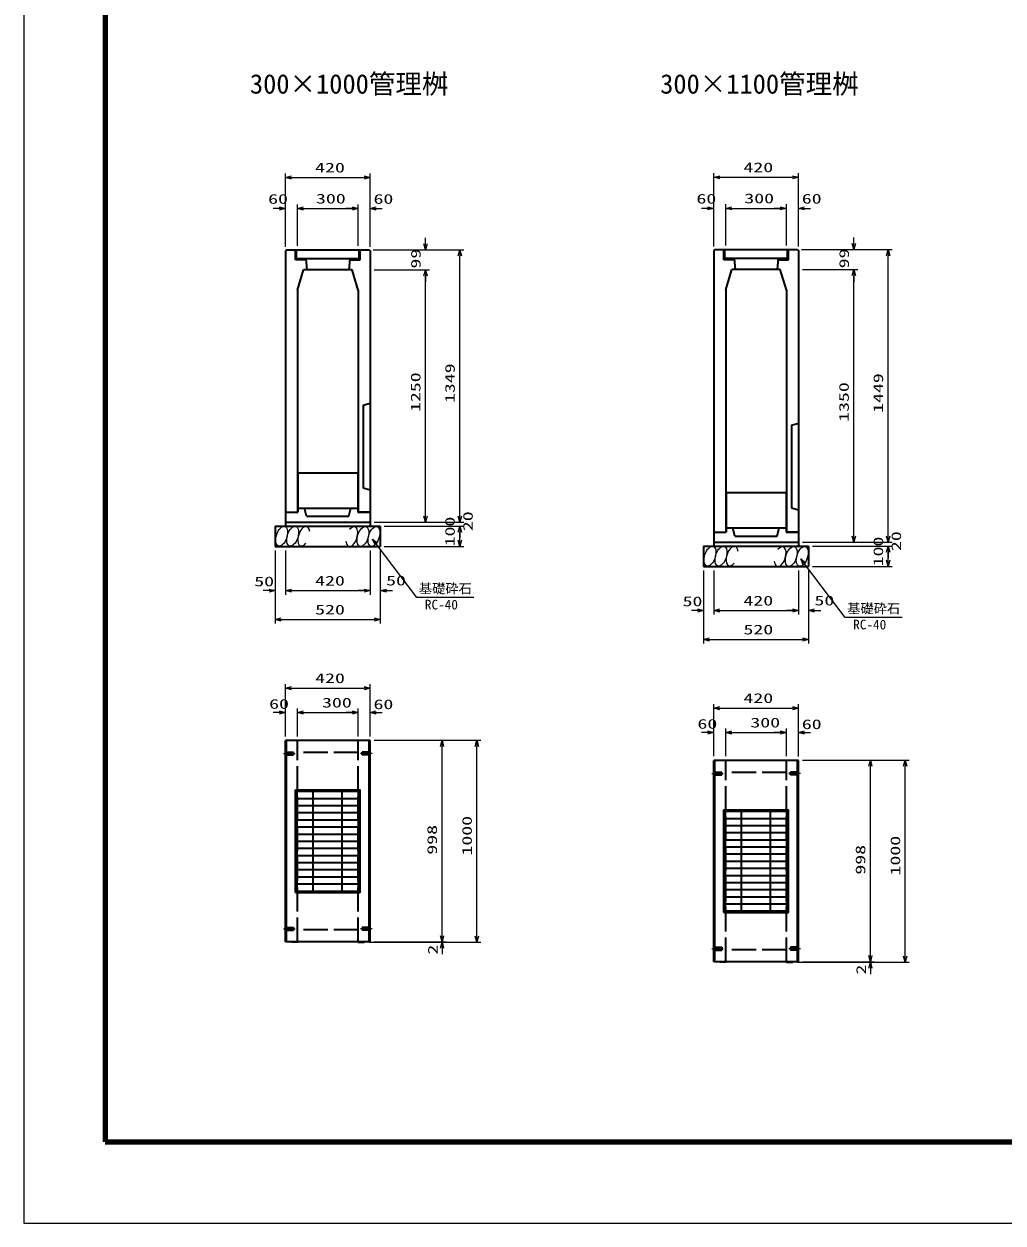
# Model space of a CAD drawing. Units: millimetres on the paper. Extents: x 20 to 1011, y 20 to 614.
# Drawn here: x 20.1 to 262.5, y 20.1 to 317.1 of the extents above; entities that cross this region are included whole.
import ezdxf
from ezdxf.enums import TextEntityAlignment as Align

# ---------------------------------------------------------------- set-up
doc = ezdxf.new("R2010")
doc.units = ezdxf.units.MM
doc.linetypes.add('CHAIN', pattern=[18.5, 12, -1.5, 3.5, -1.5])
doc.linetypes.add('DASHED', pattern=[7.5, 6, -1.5])
doc.layers.add('D-TTL-LINE（区切線）', color=7, linetype='Continuous', lineweight=35)
doc.layers.add('D-TTL（外枠）', color=2, linetype='Continuous', lineweight=140)
doc.styles.add('ＭＳ ゴシック', font='')
doc.styles.get('ＭＳ ゴシック').set_extended_font_data('MS Gothic')

# ---------------------------------------------------------------- blocks, each defined once
blk = doc.blocks.new('_Open30(1)@@SfigorgFlag@@4')
at = {"color": 7, "linetype": 'Continuous', "lineweight": 13}
for p, q in [((-1, 0.2679), (0, 0)), ((0, 0), (-1, -0.2679)), ((0, 0), (-1, 0))]:
    blk.add_line(p, q, dxfattribs=at)

msp = doc.modelspace()

# ---------------------------------------------------------------- linework, layer by layer
at = {"layer": 'D-TTL-LINE（区切線）', "lineweight": 18}
for p, q in [((20.1, 614.11), (20.1, 20.11)), ((20.1, 20.11), (861.1, 20.11))]:
    msp.add_line(p, q, dxfattribs=at)
at = {"layer": 'D-TTL-LINE（区切線）', "lineweight": 13}
for p, q in [((84.803, 272.379), (84.803, 280.07)), ((105.803, 272.379), (105.803, 280.07)), ((190.84, 272.438), (190.84, 280.129)), ((211.84, 272.438), (211.84, 280.129)), ((86.303, 279.07), (104.303, 279.07)), ((192.34, 279.129), (210.34, 279.129)), ((83.303, 271.379), (81.803, 271.379)), ((84.803, 261.916), (84.803, 272.379)), ((87.803, 262.161), (87.803, 272.379)), ((87.803, 262.161), (87.803, 272.379)), ((89.303, 271.379), (90.803, 271.379)), ((89.303, 271.379), (101.303, 271.379)), ((101.303, 271.379), (99.803, 271.379)), ((102.803, 262.161), (102.803, 272.379)), ((102.803, 262.161), (102.803, 272.379)), ((105.803, 261.916), (105.803, 272.379)), ((107.303, 271.379), (108.803, 271.379)), ((189.34, 271.438), (187.84, 271.438)), ((190.84, 261.974), (190.84, 272.438)), ((193.84, 262.219), (193.84, 272.438)), ((193.84, 262.219), (193.84, 272.438)), ((195.34, 271.438), (196.84, 271.438)), ((195.34, 271.438), (207.34, 271.438)), ((207.34, 271.438), (205.84, 271.438)), ((208.84, 262.219), (208.84, 272.438)), ((208.84, 262.219), (208.84, 272.438)), ((211.84, 261.974), (211.84, 272.438)), ((213.34, 271.438), (214.84, 271.438)), ((119.508, 262.661), (119.508, 264.161)), ((225.544, 262.719), (225.544, 264.219)), ((106.553, 261.161), (120.508, 261.161)), ((107.553, 261.161), (129.006, 261.161)), ((128.006, 195.211), (128.006, 259.661)), ((212.59, 261.219), (226.544, 261.219)), ((213.59, 261.219), (235.042, 261.219)), ((234.042, 190.269), (234.042, 259.719)), ((106.803, 256.211), (120.508, 256.211)), ((106.803, 256.211), (120.508, 256.211)), ((212.84, 256.269), (226.544, 256.269)), ((212.84, 256.269), (226.544, 256.269)), ((119.508, 195.211), (119.508, 254.711)), ((119.508, 254.711), (119.508, 253.211)), ((225.544, 190.269), (225.544, 254.769)), ((225.544, 254.769), (225.544, 253.269)), ((128.006, 195.211), (128.006, 196.711)), ((106.803, 193.711), (129.006, 193.711)), ((106.803, 193.711), (120.508, 193.711)), ((106.803, 193.711), (129.006, 193.711)), ((109.303, 192.711), (129.006, 192.711)), ((109.303, 192.711), (129.006, 192.711)), ((128.006, 189.211), (128.006, 191.211)), ((128.006, 191.211), (128.006, 189.711)), ((234.042, 190.269), (234.042, 191.769)), ((117.321, 175.014), (107.317, 188.34)), ((109.303, 187.711), (129.006, 187.711)), ((212.84, 188.769), (235.042, 188.769)), ((212.84, 188.769), (226.544, 188.769)), ((212.84, 188.769), (235.042, 188.769)), ((215.34, 187.769), (235.042, 187.769)), ((215.34, 187.769), (235.042, 187.769)), ((82.303, 186.711), (82.303, 175.743)), ((82.303, 185.711), (82.303, 168.586)), ((84.803, 186.711), (84.803, 175.743)), ((84.803, 186.711), (84.803, 175.743)), ((105.803, 186.711), (105.803, 175.743)), ((105.803, 185.711), (105.803, 175.743)), ((108.303, 186.711), (108.303, 175.743)), ((108.303, 185.711), (108.303, 168.586)), ((234.042, 184.269), (234.042, 186.269)), ((234.042, 186.269), (234.042, 184.769)), ((188.34, 181.769), (188.34, 170.802)), ((190.84, 181.769), (190.84, 170.802)), ((190.84, 181.769), (190.84, 170.802)), ((211.84, 181.769), (211.84, 170.802)), ((223.357, 170.072), (213.354, 183.398)), ((214.34, 181.769), (214.34, 170.802)), ((215.34, 182.769), (235.042, 182.769)), ((188.34, 180.769), (188.34, 163.645)), ((211.84, 180.769), (211.84, 170.802)), ((214.34, 180.769), (214.34, 163.645)), ((80.803, 176.743), (79.303, 176.743)), ((86.303, 176.743), (104.303, 176.743)), ((86.303, 176.743), (87.803, 176.743)), ((104.303, 176.743), (102.803, 176.743)), ((109.803, 176.743), (111.303, 176.743)), ((131.425, 175.014), (117.321, 175.014)), ((83.803, 169.586), (106.803, 169.586)), ((186.84, 171.802), (185.34, 171.802)), ((192.34, 171.802), (210.34, 171.802)), ((192.34, 171.802), (193.84, 171.802)), ((210.34, 171.802), (208.84, 171.802)), ((215.84, 171.802), (217.34, 171.802)), ((237.461, 170.072), (223.357, 170.072)), ((189.84, 164.645), (212.84, 164.645)), ((84.803, 147.547), (84.803, 153.597)), ((86.303, 152.597), (104.303, 152.597)), ((105.803, 147.577), (105.803, 153.597)), ((190.84, 142.606), (190.84, 148.656)), ((211.84, 142.636), (211.84, 148.656)), ((83.303, 146.547), (81.803, 146.547)), ((84.803, 140.65), (84.803, 147.547)), ((87.803, 140.65), (87.803, 147.547)), ((87.803, 140.702), (87.803, 147.547)), ((89.303, 146.547), (101.303, 146.547)), ((89.303, 146.547), (90.803, 146.547)), ((101.303, 146.547), (99.803, 146.547)), ((102.803, 140.65), (102.803, 147.547)), ((102.803, 140.65), (102.803, 147.547)), ((105.803, 140.62), (105.803, 147.547)), ((107.303, 146.547), (108.803, 146.547)), ((192.34, 147.656), (210.34, 147.656)), ((190.84, 135.709), (190.84, 142.606)), ((193.84, 135.709), (193.84, 142.606)), ((193.84, 135.761), (193.84, 142.606)), ((208.84, 135.709), (208.84, 142.606)), ((208.84, 135.709), (208.84, 142.606)), ((211.84, 135.679), (211.84, 142.606)), ((106.803, 139.681), (124.592, 139.681)), ((124.592, 139.681), (133.232, 139.681)), ((189.34, 141.606), (187.84, 141.606)), ((195.34, 141.606), (207.34, 141.606)), ((195.34, 141.606), (196.84, 141.606)), ((207.34, 141.606), (205.84, 141.606)), ((213.34, 141.606), (214.84, 141.606)), ((123.592, 91.281), (123.592, 138.181)), ((132.232, 91.181), (132.232, 138.181)), ((212.84, 134.739), (230.628, 134.739)), ((230.628, 134.739), (239.268, 134.739)), ((229.628, 86.339), (229.628, 133.239)), ((238.268, 86.239), (238.268, 133.239)), ((123.592, 91.281), (123.592, 92.781)), ((105.553, 89.681), (124.592, 89.681)), ((106.803, 89.781), (124.592, 89.781)), ((106.803, 89.781), (124.592, 89.781)), ((122.155, 89.681), (133.232, 89.681)), ((123.592, 88.181), (123.592, 86.681)), ((229.628, 86.339), (229.628, 87.839)), ((211.59, 84.739), (230.628, 84.739)), ((212.84, 84.839), (230.628, 84.839)), ((212.84, 84.839), (230.628, 84.839)), ((228.191, 84.739), (239.268, 84.739)), ((229.628, 83.239), (229.628, 81.739))]:
    msp.add_line(p, q, dxfattribs=at)
at = {"layer": 'D-TTL-LINE（区切線）', "color": 1}
for p, q in [((85.053, 261.161), (84.803, 260.916)), ((84.803, 260.915), (84.803, 192.711)), ((85.053, 261.161), (105.553, 261.161)), ((87.303, 258.661), (87.303, 261.161)), ((89.803, 258.661), (87.303, 258.661)), ((87.603, 258.961), (87.603, 261.161)), ((103.038, 258.961), (87.603, 258.961)), ((89.803, 258.961), (87.603, 258.961)), ((89.803, 258.661), (89.803, 258.961)), ((89.853, 258.961), (90.103, 256.211)), ((100.753, 258.961), (100.503, 256.211)), ((100.803, 258.661), (100.803, 258.961)), ((100.803, 258.961), (103.003, 258.961)), ((100.803, 258.661), (103.303, 258.661)), ((103.038, 258.961), (103.038, 261.161)), ((103.303, 258.661), (103.303, 261.161)), ((105.553, 261.161), (105.803, 260.916)), ((105.803, 260.916), (105.803, 192.711)), ((191.09, 261.219), (190.84, 260.974)), ((190.84, 260.974), (190.84, 187.769)), ((191.09, 261.219), (211.59, 261.219)), ((193.34, 258.719), (193.34, 261.219)), ((195.84, 258.719), (193.34, 258.719)), ((193.64, 259.019), (193.64, 261.219)), ((209.075, 259.019), (193.64, 259.019)), ((195.84, 259.019), (193.64, 259.019)), ((195.84, 258.719), (195.84, 259.019)), ((195.89, 259.019), (196.14, 256.269)), ((206.79, 259.019), (206.54, 256.269)), ((206.84, 258.719), (206.84, 259.019)), ((206.84, 259.019), (209.04, 259.019)), ((206.84, 258.719), (209.34, 258.719)), ((209.075, 259.019), (209.075, 261.219)), ((209.34, 258.719), (209.34, 261.219)), ((211.59, 261.219), (211.84, 260.974)), ((211.84, 260.974), (211.84, 187.769)), ((87.803, 251.211), (89.303, 256.211)), ((101.303, 256.211), (89.303, 256.211)), ((102.803, 251.211), (101.303, 256.211)), ((193.84, 251.269), (195.34, 256.269)), ((207.34, 256.269), (195.34, 256.269)), ((208.84, 251.269), (207.34, 256.269)), ((87.803, 251.211), (87.803, 196.211)), ((102.803, 251.211), (102.803, 196.211)), ((193.84, 251.269), (193.84, 191.269)), ((208.84, 251.269), (208.84, 191.269)), ((104.053, 222.711), (105.803, 223.211)), ((104.053, 222.711), (104.053, 202.211)), ((210.09, 217.769), (211.84, 218.269)), ((210.09, 217.769), (210.09, 197.269)), ((87.853, 205.961), (87.853, 196.211)), ((87.853, 205.961), (102.753, 205.961)), ((102.753, 205.961), (102.753, 196.211)), ((104.053, 202.211), (105.803, 201.711)), ((193.89, 201.019), (193.89, 191.269)), ((193.89, 201.019), (208.79, 201.019)), ((208.79, 201.019), (208.79, 191.269)), ((84.803, 196.211), (87.853, 196.211)), ((84.803, 196.211), (87.803, 196.211)), ((87.853, 197.211), (102.753, 197.211)), ((90.053, 195.211), (89.553, 197.211)), ((100.553, 195.211), (101.053, 197.211)), ((102.753, 196.211), (105.803, 196.211)), ((105.803, 196.211), (102.803, 196.211)), ((210.09, 197.269), (211.84, 196.769)), ((84.803, 193.711), (105.803, 193.711)), ((90.053, 195.211), (100.553, 195.211)), ((82.303, 192.711), (108.303, 192.711)), ((82.303, 192.711), (82.303, 187.711)), ((108.303, 192.711), (108.303, 187.711)), ((190.84, 191.269), (193.89, 191.269)), ((190.84, 191.269), (193.84, 191.269)), ((193.89, 192.269), (208.79, 192.269)), ((196.09, 190.269), (195.59, 192.269)), ((196.09, 190.269), (206.59, 190.269)), ((206.59, 190.269), (207.09, 192.269)), ((208.79, 191.269), (211.84, 191.269)), ((211.84, 191.269), (208.84, 191.269)), ((82.303, 187.711), (108.303, 187.711)), ((188.34, 187.769), (214.34, 187.769)), ((188.34, 187.769), (188.34, 182.769)), ((190.84, 188.769), (211.84, 188.769)), ((214.34, 187.769), (214.34, 182.769)), ((188.34, 182.769), (214.34, 182.769)), ((84.803, 89.75), (84.803, 139.65)), ((105.803, 139.65), (84.803, 139.65)), ((85.053, 89.75), (85.053, 139.65)), ((105.553, 89.75), (105.553, 139.65)), ((105.803, 89.75), (105.803, 139.65)), ((84.803, 136.75), (86.803, 136.75)), ((86.803, 136.05), (86.803, 136.75)), ((105.803, 136.75), (103.803, 136.75)), ((103.803, 136.05), (103.803, 136.75)), ((84.803, 136.05), (86.803, 136.05)), ((105.803, 136.05), (103.803, 136.05)), ((190.84, 84.809), (190.84, 134.709)), ((211.84, 134.709), (190.84, 134.709)), ((191.09, 84.809), (191.09, 134.709)), ((211.59, 84.809), (211.59, 134.709)), ((211.84, 84.809), (211.84, 134.709)), ((190.84, 131.809), (192.84, 131.809)), ((190.84, 131.109), (192.84, 131.109)), ((192.84, 131.109), (192.84, 131.809)), ((211.84, 131.809), (209.84, 131.809)), ((209.84, 131.109), (209.84, 131.809)), ((211.84, 131.109), (209.84, 131.109)), ((87.303, 102), (87.303, 127.4)), ((87.303, 127.4), (103.303, 127.4)), ((87.728, 102.345), (87.728, 127.055)), ((87.728, 127.055), (102.878, 127.055)), ((87.728, 125.29), (102.878, 125.29)), ((91.728, 102.345), (91.728, 127.055)), ((98.878, 102.345), (98.878, 127.055)), ((102.878, 102.345), (102.878, 127.055)), ((103.303, 102), (103.303, 127.4)), ((87.728, 123.525), (102.878, 123.525)), ((193.34, 97.059), (193.34, 122.459)), ((193.34, 122.459), (209.34, 122.459)), ((193.765, 97.404), (193.765, 122.114)), ((193.765, 122.114), (208.915, 122.114)), ((197.765, 97.404), (197.765, 122.114)), ((204.915, 97.404), (204.915, 122.114)), ((208.915, 97.404), (208.915, 122.114)), ((209.34, 97.059), (209.34, 122.459)), ((87.728, 121.76), (102.878, 121.76)), ((87.728, 119.995), (102.878, 119.995)), ((193.765, 120.349), (208.915, 120.349)), ((87.728, 118.23), (102.878, 118.23)), ((87.728, 116.465), (102.878, 116.465)), ((193.765, 118.584), (208.915, 118.584)), ((193.765, 116.819), (208.915, 116.819)), ((87.728, 114.7), (102.878, 114.7)), ((87.728, 112.935), (102.878, 112.935)), ((193.765, 115.054), (208.915, 115.054)), ((193.765, 113.289), (208.915, 113.289)), ((87.728, 111.17), (102.878, 111.17)), ((193.765, 111.524), (208.915, 111.524)), ((87.728, 109.405), (102.878, 109.405)), ((87.728, 107.64), (102.878, 107.64)), ((193.765, 109.759), (208.915, 109.759)), ((193.765, 107.994), (208.915, 107.994)), ((87.728, 105.875), (102.878, 105.875)), ((87.728, 104.11), (102.878, 104.11)), ((193.765, 106.229), (208.915, 106.229)), ((193.765, 104.464), (208.915, 104.464)), ((87.303, 102), (103.303, 102)), ((87.728, 102.345), (102.878, 102.345)), ((193.765, 102.699), (208.915, 102.699)), ((193.765, 100.934), (208.915, 100.934)), ((193.765, 99.169), (208.915, 99.169)), ((193.34, 97.059), (209.34, 97.059)), ((193.765, 97.404), (208.915, 97.404)), ((84.803, 93.35), (86.803, 93.35)), ((84.803, 92.65), (86.803, 92.65)), ((86.803, 93.35), (86.803, 92.65)), ((105.803, 93.35), (103.803, 93.35)), ((103.803, 93.35), (103.803, 92.65)), ((105.803, 92.65), (103.803, 92.65)), ((105.803, 89.75), (84.803, 89.75)), ((86.303, 89.65), (86.203, 89.75)), ((87.803, 89.65), (86.303, 89.65)), ((87.803, 89.65), (87.903, 89.75)), ((102.803, 89.65), (102.703, 89.75)), ((102.803, 89.65), (104.303, 89.65)), ((104.303, 89.65), (104.403, 89.75)), ((190.84, 88.409), (192.84, 88.409)), ((190.84, 87.709), (192.84, 87.709)), ((192.84, 88.409), (192.84, 87.709)), ((211.84, 88.409), (209.84, 88.409)), ((209.84, 88.409), (209.84, 87.709)), ((211.84, 87.709), (209.84, 87.709)), ((211.84, 84.809), (190.84, 84.809)), ((192.34, 84.709), (192.24, 84.809)), ((193.84, 84.709), (192.34, 84.709)), ((193.84, 84.709), (193.94, 84.809)), ((208.84, 84.709), (208.74, 84.809)), ((208.84, 84.709), (210.34, 84.709)), ((210.34, 84.709), (210.44, 84.809))]:
    msp.add_line(p, q, dxfattribs=at)
at = {"layer": 'D-TTL-LINE（区切線）', "color": 1, "linetype": 'DASHED'}
for p, q in [((87.803, 89.75), (87.803, 139.65)), ((102.803, 89.75), (102.803, 139.65)), ((102.803, 136.65), (87.903, 136.65)), ((193.84, 84.809), (193.84, 134.709)), ((208.84, 84.809), (208.84, 134.709)), ((208.84, 131.709), (193.94, 131.709)), ((102.803, 92.75), (87.903, 92.75)), ((208.84, 87.809), (193.94, 87.809))]:
    msp.add_line(p, q, dxfattribs=at)
at = {"layer": 'D-TTL-LINE（区切線）', "color": 2, "linetype": 'CHAIN', "lineweight": 18}
for p, q in [((84.341, 136.4), (87.191, 136.4)), ((106.265, 136.4), (103.416, 136.4)), ((190.378, 131.459), (193.227, 131.459)), ((212.302, 131.459), (209.452, 131.459)), ((84.341, 93), (87.191, 93)), ((106.265, 93), (103.416, 93)), ((190.378, 88.059), (193.227, 88.059)), ((212.302, 88.059), (209.452, 88.059))]:
    msp.add_line(p, q, dxfattribs=at)
at = {"layer": 'D-TTL-LINE（区切線）', "lineweight": 25}
for centre, major_axis in [((83.898, 190.234), (0.79, 2.421)), ((86.619, 190.234), (0.79, 2.421)), ((104.007, 190.153), (-0.771, -2.427)), ((106.729, 190.175), (-0.771, -2.427)), ((189.934, 185.293), (0.79, 2.421)), ((192.655, 185.293), (0.79, 2.421)), ((210.044, 185.212), (-0.771, -2.427)), ((212.765, 185.233), (-0.771, -2.427))]:
    msp.add_ellipse(centre, major_axis=major_axis, ratio=0.5139, dxfattribs=at)
for centre, major_axis in [((89.36, 190.234), (0.79, 2.421)), ((101.267, 190.131), (-0.771, -2.427)), ((195.396, 185.293), (0.79, 2.421)), ((207.303, 185.19), (-0.771, -2.427))]:
    msp.add_ellipse(centre, major_axis=major_axis, ratio=0.5139, start_param=5.3575563, end_param=10.3750652, dxfattribs=at)
at = {"layer": 'D-TTL（外枠）'}
for p, q in [((40.2, 594.01), (40.2, 40.21)), ((40.2, 40.21), (841, 40.21))]:
    msp.add_line(p, q, dxfattribs=at)

# ---------------------------------------------------------------- block references
at = {"layer": 'D-TTL-LINE（区切線）', "xscale": 1.5, "yscale": 1.5}
for p, rotation in [((84.803, 279.07), 180), ((190.84, 279.129), 180), ((87.803, 271.379), 180), ((87.803, 271.379), 180), ((105.803, 271.379), 180), ((193.84, 271.438), 180), ((193.84, 271.438), 180), ((211.84, 271.438), 180), ((119.508, 261.161), 270), ((225.544, 261.219), 270), ((128.006, 261.161), 90), ((234.042, 261.219), 90), ((119.508, 256.211), 90), ((119.508, 256.211), 90), ((225.544, 256.269), 90), ((225.544, 256.269), 90), ((119.508, 193.711), 270), ((128.006, 193.711), 270), ((128.006, 193.711), 270), ((128.006, 192.711), 90), ((128.006, 192.711), 90), ((225.544, 188.769), 270), ((234.042, 188.769), 270), ((234.042, 188.769), 270), ((106.417, 189.539), 126.89552), ((128.006, 187.711), 270), ((234.042, 187.769), 90), ((234.042, 187.769), 90), ((212.453, 184.598), 126.89552), ((234.042, 182.769), 270), ((84.803, 176.743), 180), ((84.803, 176.743), 180), ((108.303, 176.743), 180), ((82.303, 169.586), 180), ((190.84, 171.802), 180), ((190.84, 171.802), 180), ((214.34, 171.802), 180), ((188.34, 164.645), 180), ((84.803, 152.597), 180), ((87.803, 146.547), 180), ((87.803, 146.547), 180), ((105.803, 146.547), 180), ((190.84, 147.656), 180), ((123.592, 139.681), 90), ((132.232, 139.681), 90), ((193.84, 141.606), 180), ((193.84, 141.606), 180), ((211.84, 141.606), 180), ((229.628, 134.739), 90), ((238.268, 134.739), 90), ((123.592, 89.781), 270), ((123.592, 89.781), 270), ((123.592, 89.681), 90), ((132.232, 89.681), 270), ((229.628, 84.839), 270), ((229.628, 84.839), 270), ((238.268, 84.739), 270), ((229.628, 84.739), 90)]:
    msp.add_blockref('_Open30(1)@@SfigorgFlag@@4', p, dxfattribs=dict(at, rotation=rotation))
for p in [(105.803, 279.07), (211.84, 279.129), (84.803, 271.379), (102.803, 271.379), (102.803, 271.379), (190.84, 271.438), (208.84, 271.438), (208.84, 271.438), (82.303, 176.743), (105.803, 176.743), (105.803, 176.743), (108.303, 169.586), (188.34, 171.802), (211.84, 171.802), (211.84, 171.802), (214.34, 164.645), (105.803, 152.597), (84.803, 146.547), (102.803, 146.547), (102.803, 146.547), (211.84, 147.656), (190.84, 141.606), (208.84, 141.606), (208.84, 141.606)]:
    msp.add_blockref('_Open30(1)@@SfigorgFlag@@4', p, dxfattribs=at)

# ---------------------------------------------------------------- texts
at = {"layer": 'D-TTL-LINE（区切線）', "style": 'ＭＳ ゴシック'}
for s, height, p in [('300×1000管理桝', 4.811, (76.027, 298.421)), ('300×1100管理桝', 4.811, (177.585, 298.421)), ('基礎砕石', 2.405, (117.856, 175.35)), ('RC-40', 2.405, (119.344, 171.364)), ('基礎砕石', 2.405, (223.893, 170.409)), ('RC-40', 2.405, (225.381, 166.422))]:
    msp.add_text(s, height=height, dxfattribs=at).set_placement(p, align=Align.BOTTOM_LEFT)
at = {"layer": 'D-TTL-LINE（区切線）', "style": 'ＭＳ ゴシック', "width": 1.5}
for s, p in [('420', (92.178, 279.607)), ('420', (198.215, 279.666)), ('60', (80.539, 271.84)), ('300', (92.386, 271.917)), ('60', (106.623, 271.84)), ('60', (186.575, 271.899)), ('300', (198.423, 271.975)), ('60', (212.659, 271.899)), ('50', (77.105, 177.111)), ('420', (92.178, 177.281)), ('50', (109.755, 177.318)), ('50', (183.142, 172.169)), ('420', (198.215, 172.34)), ('50', (215.791, 172.377)), ('520', (92.178, 170.124)), ('520', (198.215, 165.182)), ('420', (92.178, 153.135)), ('60', (80.789, 146.765)), ('300', (93.886, 147.085)), ('60', (106.623, 146.671)), ('420', (198.215, 148.194)), ('60', (186.825, 141.824)), ('300', (199.923, 142.143)), ('60', (212.659, 141.73))]:
    msp.add_text(s, height=2.405, dxfattribs=at).set_placement(p, align=Align.BOTTOM_LEFT)
for s, p in [('99', (119.017, 256.532)), ('99', (225.053, 256.591)), ('1349', (127.468, 223.223)), ('1250', (118.97, 221.002)), ('1449', (233.505, 220.781)), ('1350', (225.007, 218.561)), ('20', (131.92, 191.492)), ('100', (127.468, 187.711)), ('20', (237.957, 186.551)), ('100', (233.505, 182.769)), ('1000', (131.694, 111.139)), ('998', (123.054, 111.356)), ('998', (229.091, 106.414)), ('1000', (237.731, 106.198)), ('2', (123.23, 86.593)), ('2', (229.266, 81.651))]:
    msp.add_text(s, height=2.405, rotation=90, dxfattribs=at).set_placement(p, align=Align.BOTTOM_LEFT)

doc.saveas('drawing.dxf')
